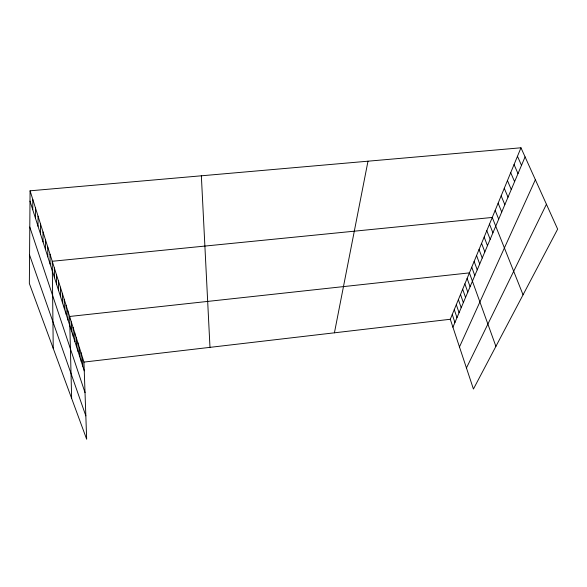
<?xml version="1.0" encoding="UTF-8"?>
<svg xmlns="http://www.w3.org/2000/svg" width="587" height="587" viewBox="0 0 587 587"><rect width="100%" height="100%" fill="white"/><g stroke="black" fill="none" stroke-linecap="round" stroke-linejoin="round"><path stroke-width="0.88" d="M38.03 226.266L38.038 216.126M35.425 218.115L35.455 207.908M32.747 209.735L32.799 199.47M30.076 190.812L29.35 283.492L86.663 439.215L83.948 362.084L30.076 190.812L520.97 147.785L557.65 229.135L473.43 389.034L450.295 319.269L520.97 147.785M334.429 332.807L367.99 161.198M452.929 327.216L525.079 156.898M459.474 346.961L535.366 179.717M466.445 367.968L546.431 204.254M83.948 362.084L450.295 319.269M517.47 156.281L521.498 165.358M514.051 164.58L518.005 173.605M510.712 172.673L514.594 181.662M507.454 180.576L511.262 189.52M504.277 188.295L508.012 197.195M501.166 195.838L504.835 204.694M498.128 203.205L501.731 212.017M495.164 210.41L498.701 219.178M523.054 294.813L492.258 217.447L52.243 261.281L53.234 348.377M489.507 224.139L492.919 232.819M486.806 230.676L490.167 239.32M484.165 237.089L487.467 245.682M481.582 243.363L484.833 251.911M479.043 249.504L482.243 258.016M476.563 255.528L479.711 263.989M474.135 261.428L477.231 269.844M471.75 267.21L474.802 275.582M495.905 346.359L469.417 272.874L69.604 316.474L71.643 398.397M467.127 278.436L470.084 286.72M464.875 283.888L467.795 292.128M462.673 289.23L465.542 297.433M29.57 255.007L85.841 415.867M460.516 294.476L463.341 302.635M458.396 299.619L461.184 307.735M456.312 304.668L459.063 312.739M454.272 309.628L456.979 317.655M452.261 314.493L454.932 322.476M29.79 227.037L85.027 392.63M29.996 201.128L84.257 370.845M201.348 175.799L209.985 347.357M82.481 357.41L82.782 366.222M80.984 352.648L81.277 361.511M79.458 347.79L79.737 356.705M77.895 342.83L78.174 351.804M76.303 337.774L76.574 346.8M74.681 332.609L74.938 341.693M73.023 327.341L73.272 336.483M71.335 321.962L71.57 331.163M67.843 310.861L68.063 320.172M66.037 305.137L66.243 314.5M64.196 299.282L64.394 308.703M62.317 293.295L62.501 302.782M60.388 287.175L60.556 296.721M58.421 280.924L58.575 290.521M56.411 274.525L56.55 284.181M54.349 267.98L54.474 277.695M50.02 254.208L50.115 264.047M47.745 246.966L47.818 256.871M45.404 239.547L45.463 249.504M43.012 231.938L43.049 241.961M40.562 224.131L40.576 234.213"/></g></svg>
